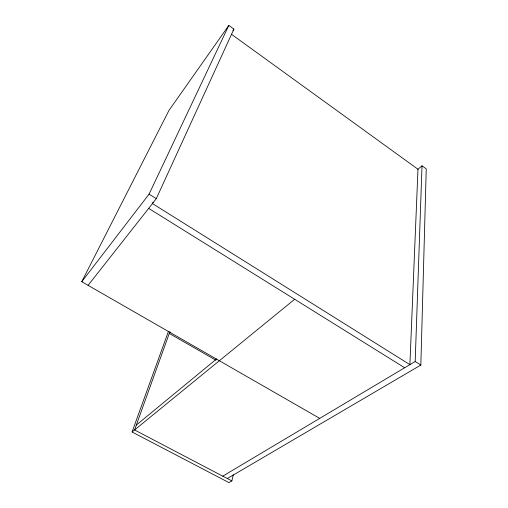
<?xml version="1.0" encoding="UTF-8"?>
<svg xmlns="http://www.w3.org/2000/svg" width="508" height="508" viewBox="0 0 508 508"><rect width="100%" height="100%" fill="white"/><g stroke="black" fill="none" stroke-linecap="round" stroke-linejoin="round"><path stroke-width="0.76" d="M227.324 478.542L420.84 365.049L426.25 168.885L422.008 165.799L417.798 169.405M222.764 476.155L415.182 361.493L422.008 165.799M168.491 331.248L132.067 431.997L228.949 482.6L231.858 480.917L233.293 474.739M169.901 331.667L134.563 429.959L231.858 480.917M88.1 285.35L156.293 198.685L233.909 29.089L228.822 25.4L168.967 110.427L81.75 281.705L319.716 418.382M153.111 202.133L152.451 203.568L409.886 364.649L417.982 169.247L231.273 34.138M81.75 281.705L149.073 194.145L228.822 25.4M232.988 30.378L233.909 29.089M170.402 332.353L169.259 333.445L215.856 360.178M136.315 425.082L216.605 358.921M132.067 431.997L294.659 299.269M148.666 208.375L404.666 367.76M149.073 194.145L156.293 198.685M415.182 361.493L420.84 365.049"/></g></svg>
